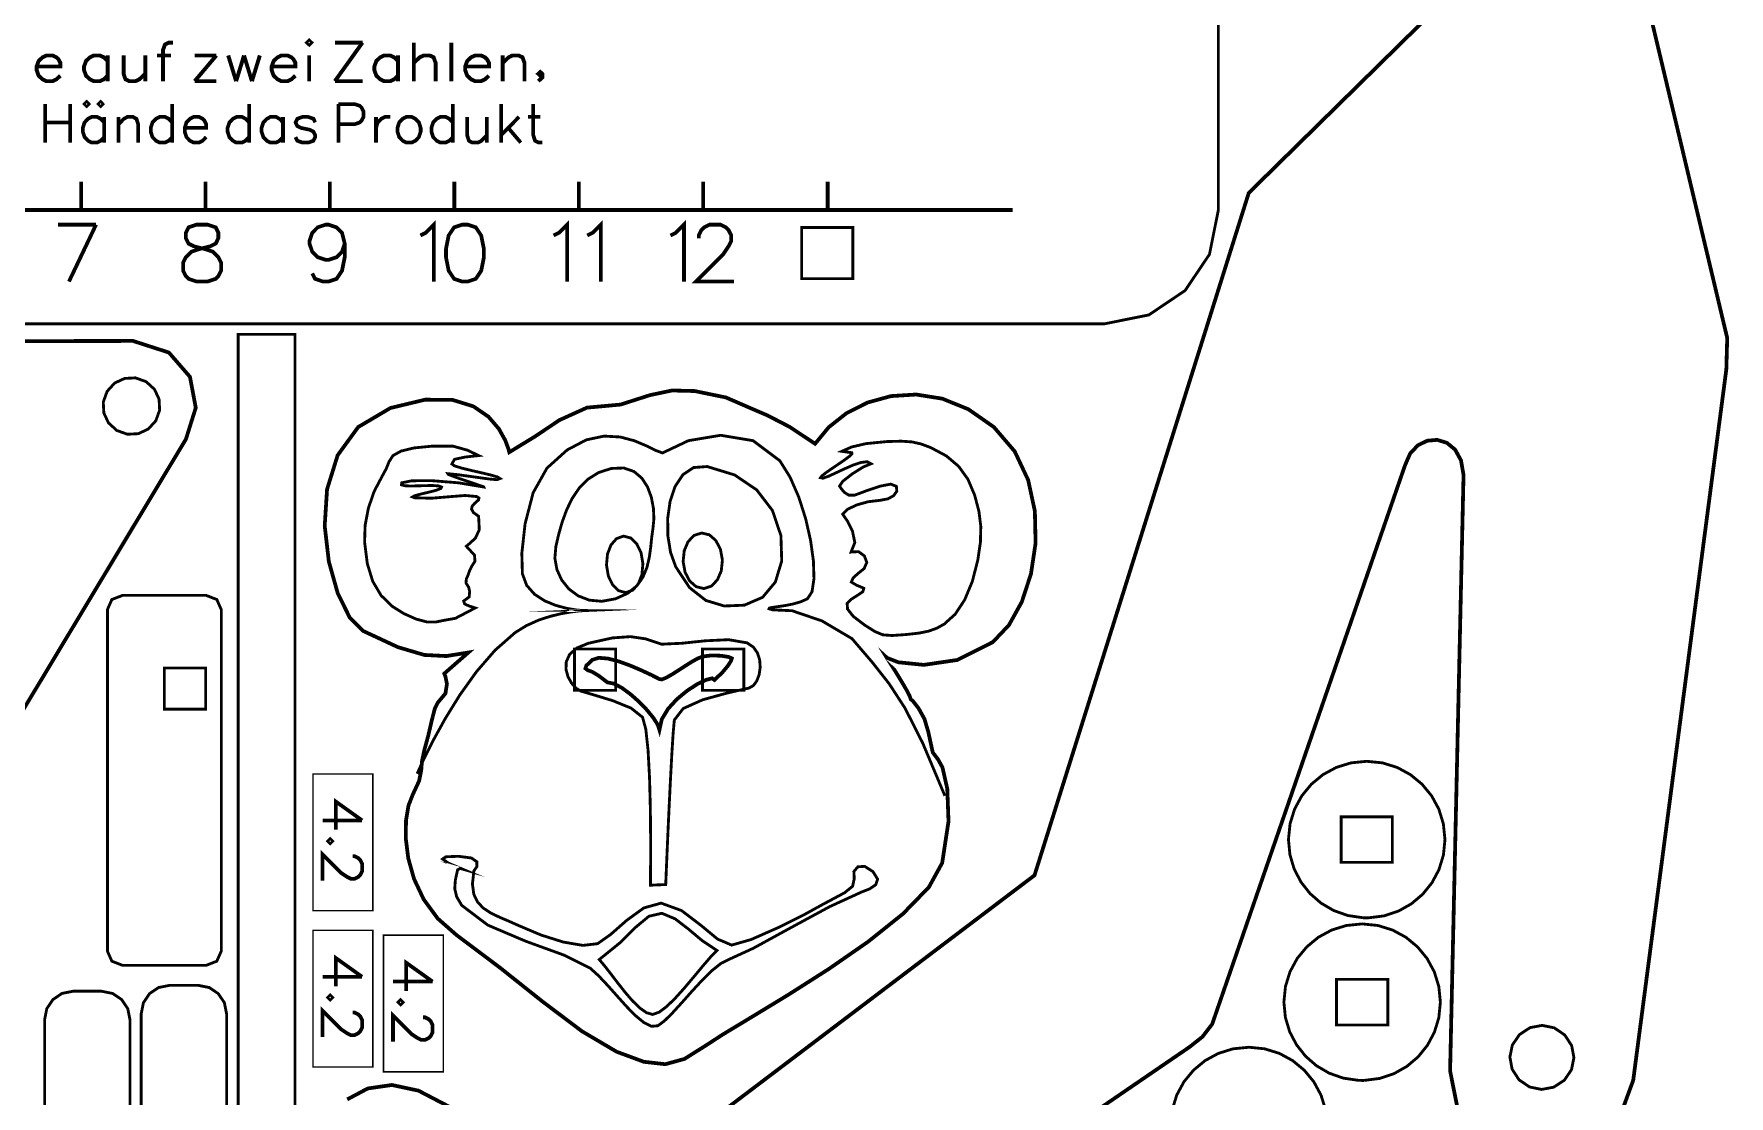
# Model space of a CAD drawing. Extents: x 0 to 7.8, y 1 to 11.8.
# Drawn here: x 3.022 to 7.712, y 3.376 to 6.315 of the extents above; entities that cross this region are included whole.
import ezdxf

# ---------------------------------------------------------------- set-up
doc = ezdxf.new("R2010")
doc.units = 0
doc.layers.get('0').update_dxf_attribs({"linetype": 'CONTINUOUS'})

msp = doc.modelspace()

# ---------------------------------------------------------------- linework, layer by layer
at = {"color": 1}
for points, const_width in [([(0.314942, 11.812), (0.192111, 11.7874), (0.092014, 11.72), (0.024631, 11.6199), (0, 11.4971), (0, 5.82775), (0.024631, 5.70497), (0.092014, 5.60487), (0.192111, 5.53749), (0.314942, 5.51281), (5.98426, 5.51281), (6.10704, 5.53749), (6.20714, 5.60487), (6.27453, 5.70497), (6.29921, 5.82775), (6.29921, 11.4971), (6.27453, 11.6199), (6.20714, 11.72), (6.10704, 11.7874), (5.98426, 11.812), (0.314942, 11.812)], 0.007874), ([(3.35921, 5.24468), (3.33811, 5.22163), (3.31071, 5.20888), (3.2806, 5.20731), (3.25114, 5.21778), (3.22803, 5.23888), (3.21528, 5.26628), (3.21371, 5.29639), (3.22424, 5.32585), (3.24528, 5.34896), (3.27268, 5.36171), (3.30285, 5.36328), (3.33231, 5.35275), (3.35536, 5.33171), (3.36811, 5.30431), (3.36968, 5.27414), (3.35921, 5.24468)], 0.007874), ([(4.33718, 5.15761), (4.33475, 5.16694), (4.3259, 5.1906), (4.30832, 5.22233), (4.27968, 5.25575), (4.23768, 5.28456), (4.17996, 5.3024), (4.10428, 5.30296), (4.00831, 5.27989), (3.91911, 5.22721), (3.86225, 5.14919), (3.83296, 5.05501), (3.82644, 4.95389), (3.83789, 4.85499), (3.86247, 4.76747), (3.89546, 4.70057), (3.93207, 4.66346), (4.02914, 4.61822), (4.10206, 4.59674), (4.16292, 4.59364), (4.2239, 4.60346), (4.15722, 4.54503), (4.16054, 4.53683), (4.16465, 4.5165), (4.16054, 4.49029), (4.13921, 4.46463), (4.13113, 4.44829), (4.12239, 4.41433), (4.11274, 4.37261), (4.102, 4.33301), (4.09549, 4.30251), (4.09343, 4.27658), (4.08757, 4.24804), (4.06976, 4.20958), (4.05826, 4.17996), (4.05143, 4.13883), (4.05072, 4.08925), (4.05761, 4.03429), (4.07368, 3.977), (4.10037, 3.92042), (4.13911, 3.86757), (4.19151, 3.8215), (4.31147, 3.7315), (4.42899, 3.63792), (4.53836, 3.55556), (4.63406, 3.49903), (4.70958, 3.47114), (4.76893, 3.46451), (4.82189, 3.47906), (4.87825, 3.51443), (4.92817, 3.54688), (5.00939, 3.59586), (5.11083, 3.65756), (5.22146, 3.72808), (5.33024, 3.80354), (5.42611, 3.88015), (5.49804, 3.95404), (5.53504, 4.02132), (5.55251, 4.13628), (5.54915, 4.22635), (5.53581, 4.28549), (5.5236, 4.30761), (5.5089, 4.32704), (5.49664, 4.38357), (5.48589, 4.41992), (5.46957, 4.44928), (5.45458, 4.46853), (5.44786, 4.47456), (5.4451, 4.48307), (5.43674, 4.49908), (5.42475, 4.51969), (5.41124, 4.54194), (5.39817, 4.56293), (5.38758, 4.57969), (5.38162, 4.58931), (5.38222, 4.58876), (5.41385, 4.57644), (5.4841, 4.56928), (5.57671, 4.58279), (5.67524, 4.63232), (5.71962, 4.67919), (5.75543, 4.74376), (5.78071, 4.82101), (5.79346, 4.90619), (5.7915, 4.99431), (5.773, 5.08046), (5.73579, 5.15972), (5.67796, 5.22721), (5.60736, 5.27653), (5.535, 5.30583), (5.46294, 5.31722), (5.39333, 5.31288), (5.3284, 5.29497), (5.27029, 5.26557), (5.22119, 5.22683), (5.18326, 5.18088), (5.11367, 5.22726), (5.05203, 5.25917), (4.99431, 5.28401), (4.93653, 5.30908), (4.85026, 5.32682), (4.78728, 5.3284), (4.72613, 5.31543), (4.64524, 5.28944), (4.55214, 5.28093), (4.47613, 5.24653), (4.40761, 5.20063), (4.33718, 5.15761)], 0.010417), ([(3.26725, 4.76156), (3.23747, 4.75006), (3.22521, 4.72217), (3.22521, 3.77729), (3.23747, 3.74946), (3.26725, 3.7379), (3.49821, 3.7379), (3.52789, 3.74946), (3.54021, 3.77729), (3.54021, 4.72217), (3.52789, 4.75006), (3.49821, 4.76156), (3.26725, 4.76156)], 0.007874), ([(4.51753, 4.61317), (4.63172, 4.61317), (4.63172, 4.49903), (4.51753, 4.49903), (4.51753, 4.61317)], 0.007874), ([(4.87185, 4.61317), (4.98606, 4.61317), (4.98606, 4.49903), (4.87185, 4.49903), (4.87185, 4.61317)], 0.007874), ([(3.38271, 4.56076), (3.49685, 4.56076), (3.49685, 4.44656), (3.38271, 4.44656), (3.38271, 4.56076)], 0.007874), ([(6.63883, 4.14899), (6.78054, 4.14899), (6.78054, 4.023), (6.63883, 4.023), (6.63883, 4.14899)], 0.007874), ([(3.1301, 3.66635), (3.20888, 3.66635), (3.23953, 3.66021), (3.2646, 3.64333), (3.28142, 3.61833), (3.2876, 3.58762), (3.2876, 2.26389), (3.28142, 2.23318), (3.2646, 2.20817), (3.23953, 2.19129), (3.20888, 2.18511), (3.1301, 2.18511), (3.09939, 2.19129), (3.07437, 2.20817), (3.05751, 2.23318), (3.05138, 2.26389), (3.05138, 3.58762), (3.05751, 3.61833), (3.07437, 3.64333), (3.09939, 3.66021), (3.1301, 3.66635)], 0.007874), ([(3.39746, 3.68272), (3.47618, 3.68272), (3.50689, 3.6766), (3.5319, 3.65972), (3.54878, 3.63471), (3.55496, 3.604), (3.55496, 2.28028), (3.54878, 2.24957), (3.5319, 2.22456), (3.50689, 2.20768), (3.47618, 2.2015), (3.39746, 2.2015), (3.36675, 2.20768), (3.34174, 2.22456), (3.32488, 2.24957), (3.31874, 2.28028), (3.31874, 3.604), (3.32488, 3.63471), (3.34174, 3.65972), (3.36675, 3.6766), (3.39746, 3.68272)], 0.007874), ([(6.62619, 3.69911), (6.7679, 3.69911), (6.7679, 3.57314), (6.62619, 3.57314), (6.62619, 3.69911)], 0.007874), ([(7.13238, 3.54644), (7.11263, 3.51736), (7.10585, 3.48406), (7.11208, 3.45068), (7.13129, 3.42117), (7.16038, 3.40147), (7.19368, 3.39469), (7.22706, 3.40093), (7.25657, 3.42014), (7.27626, 3.44928), (7.28304, 3.48253), (7.27681, 3.5159), (7.25765, 3.54536), (7.22851, 3.56511), (7.19521, 3.57189), (7.16183, 3.56571), (7.13238, 3.54644)], 0.007874)]:
    msp.add_lwpolyline(points, close=True, dxfattribs=dict(at, const_width=const_width))
for points, const_width in [([(7.15218, 6.63103), (6.38331, 5.87489), (5.79047, 3.98703), (4.62879, 3.10769), (4.08593, 3.39128), (4.01258, 3.40696), (3.94575, 3.3974), (3.88867, 3.36703)], 0.010417), ([(7.40935, 3.31711), (7.4471, 3.41976), (7.70481, 5.38721), (7.70481, 5.38721), (7.70719, 5.47364), (7.45068, 6.55186)], 0.010417), ([(2.18744, 5.46317), (3.29574, 5.4655), (3.39529, 5.43338), (3.45361, 5.36615), (3.46967, 5.2806), (3.44243, 5.19368), (2.88672, 4.26953)], 0.010417), ([(3.74425, 2.23583), (3.74425, 5.48389), (3.58681, 5.48389), (3.58681, 5.48389), (3.58681, 2.23583)], 0.007874), ([(4.92632, 2.62799), (6.21924, 3.51193), (6.25504, 3.54025), (6.28212, 3.57542), (6.8156, 5.12121), (6.82981, 5.15392), (6.85124, 5.17671), (6.87717, 5.18935), (6.90479, 5.19174), (6.93137, 5.1836), (6.95421, 5.16488), (6.97054, 5.13531), (6.9776, 5.09472), (6.94043, 3.44601), (6.95979, 3.3489)], 0.010417), ([(3.79417, 4.23378), (3.79417, 4.26731), (3.95953, 4.26731), (3.95953, 3.88938), (3.79417, 3.88938), (3.79417, 4.21804)], 0.003937), ([(6.69933, 3.86968), (6.65728, 3.87587), (6.61838, 3.8896), (6.58333, 3.9101), (6.55296, 3.93658), (6.52794, 3.96826), (6.50911, 4.00424), (6.49729, 4.04378), (6.49317, 4.08599), (6.49756, 4.12967), (6.51014, 4.17031), (6.53011, 4.20708), (6.55658, 4.2391), (6.5886, 4.26557), (6.62538, 4.28554), (6.66601, 4.29812), (6.70969, 4.30251), (6.75331, 4.29812), (6.79394, 4.28554), (6.83074, 4.26557), (6.86279, 4.2391), (6.88921, 4.20708), (6.90918, 4.17031), (6.92176, 4.12967), (6.92622, 4.08599), (6.92193, 4.04308), (6.90972, 4.00304), (6.89035, 3.96664), (6.86469, 3.93479), (6.8335, 3.90836), (6.79758, 3.88807), (6.75786, 3.87489), (6.71511, 3.86951)], 0.007874), ([(6.68668, 3.41982), (6.64464, 3.426), (6.60574, 3.43972), (6.57069, 3.46024), (6.54031, 3.48671), (6.51531, 3.51839), (6.49647, 3.55436), (6.48465, 3.59392), (6.48053, 3.63612), (6.48492, 3.67979), (6.4975, 3.72043), (6.51747, 3.75722), (6.54394, 3.78922), (6.57596, 3.81569), (6.61274, 3.83567), (6.65338, 3.84825), (6.69706, 3.85265), (6.74067, 3.84825), (6.78131, 3.83567), (6.81808, 3.81569), (6.85015, 3.78922), (6.87657, 3.75722), (6.89654, 3.72043), (6.90913, 3.67979), (6.91357, 3.63612), (6.90929, 3.59326), (6.89708, 3.55317), (6.87771, 3.51682), (6.85206, 3.48497), (6.82086, 3.4585), (6.78494, 3.43821), (6.74522, 3.42503), (6.70247, 3.41965)], 0.007874), ([(3.79417, 3.80106), (3.79417, 3.83458), (3.95953, 3.83458), (3.95953, 3.45665), (3.79417, 3.45665), (3.79417, 3.78532)], 0.003937), ([(3.98904, 3.78787), (3.98904, 3.8214), (4.1544, 3.8214), (4.1544, 3.44342), (3.98904, 3.44342), (3.98904, 3.77208)], 0.003937), ([(6.1715, 3.3386), (6.18408, 3.37924), (6.20404, 3.41601), (6.23053, 3.44803), (6.26253, 3.4745), (6.29932, 3.49447), (6.33996, 3.50706), (6.38363, 3.51144), (6.42725, 3.50706), (6.46789, 3.49447), (6.50472, 3.4745), (6.53674, 3.44803), (6.56321, 3.41601), (6.58317, 3.37924), (6.59576, 3.3386)], 0.007874)]:
    msp.add_lwpolyline(points, dxfattribs=dict(at, const_width=const_width))
at = {"color": 3}
for points, const_width in [([(3.40647, 6.29085), (3.39551, 6.29085), (3.3846, 6.28575), (3.37912, 6.27051), (3.37912, 6.18408)], 0.010799), ([(3.93104, 6.29085), (3.85454, 6.18408)], 0.010799), ([(3.85454, 6.29085), (3.93104, 6.29085)], 0.010799), ([(4.07314, 6.29085), (4.07314, 6.18408)], 0.010799), ([(4.17697, 6.29085), (4.17697, 6.18408)], 0.010799), ([(3.0294, 6.22478), (3.09494, 6.22478), (3.09494, 6.23492), (3.08951, 6.24507), (3.08404, 6.25017), (3.07314, 6.25526), (3.05669, 6.25526), (3.04579, 6.25017), (3.03483, 6.24001), (3.0294, 6.22478), (3.0294, 6.21457), (3.03483, 6.19933), (3.04579, 6.18918), (3.05669, 6.18408), (3.07314, 6.18408), (3.08404, 6.18918), (3.09494, 6.19933)], 0.010799), ([(3.22613, 6.24001), (3.21517, 6.25017), (3.20426, 6.25526), (3.18787, 6.25526), (3.17692, 6.25017), (3.16601, 6.24001), (3.16054, 6.22478), (3.16054, 6.21457), (3.16601, 6.19933), (3.17692, 6.18918), (3.18787, 6.18408), (3.20426, 6.18408), (3.21517, 6.18918), (3.22613, 6.19933)], 0.010799), ([(3.22613, 6.25526), (3.22613, 6.18408)], 0.010799), ([(3.26986, 6.25526), (3.26986, 6.20443), (3.27528, 6.18918), (3.28624, 6.18408), (3.30263, 6.18408), (3.31353, 6.18918), (3.32997, 6.20443)], 0.010799), ([(3.32997, 6.25526), (3.32997, 6.18408)], 0.010799), ([(3.36274, 6.25526), (3.40099, 6.25526)], 0.010799), ([(3.52669, 6.25526), (3.46658, 6.18408)], 0.010799), ([(3.46658, 6.25526), (3.52669, 6.25526)], 0.010799), ([(3.55946, 6.25526), (3.58132, 6.18408)], 0.010799), ([(3.60319, 6.25526), (3.58132, 6.18408)], 0.010799), ([(3.60319, 6.25526), (3.62506, 6.18408)], 0.010799), ([(3.64692, 6.25526), (3.62506, 6.18408)], 0.010799), ([(3.67969, 6.22478), (3.74528, 6.22478), (3.74528, 6.23492), (3.73981, 6.24507), (3.73432, 6.25017), (3.72342, 6.25526), (3.70703, 6.25526), (3.69607, 6.25017), (3.68517, 6.24001), (3.67969, 6.22478), (3.67969, 6.21457), (3.68517, 6.19933), (3.69607, 6.18918), (3.70703, 6.18408), (3.72342, 6.18408), (3.73432, 6.18918), (3.74528, 6.19933)], 0.010799), ([(3.78353, 6.25526), (3.78353, 6.18408)], 0.010799), ([(4.0294, 6.24001), (4.0185, 6.25017), (4.00754, 6.25526), (3.99115, 6.25526), (3.98025, 6.25017), (3.96929, 6.24001), (3.96386, 6.22478), (3.96386, 6.21457), (3.96929, 6.19933), (3.98025, 6.18918), (3.99115, 6.18408), (4.00754, 6.18408), (4.0185, 6.18918), (4.0294, 6.19933)], 0.010799), ([(4.0294, 6.25526), (4.0294, 6.18408)], 0.010799), ([(4.07314, 6.23492), (4.08951, 6.25017), (4.10047, 6.25526), (4.11686, 6.25526), (4.12776, 6.25017), (4.13325, 6.23492), (4.13325, 6.18408)], 0.010799), ([(4.21522, 6.22478), (4.28082, 6.22478), (4.28082, 6.23492), (4.27533, 6.24507), (4.26986, 6.25017), (4.25896, 6.25526), (4.24257, 6.25526), (4.23161, 6.25017), (4.22071, 6.24001), (4.21522, 6.22478), (4.21522, 6.21457), (4.22071, 6.19933), (4.23161, 6.18918), (4.24257, 6.18408), (4.25896, 6.18408), (4.26986, 6.18918), (4.28082, 6.19933)], 0.010799), ([(4.31907, 6.25526), (4.31907, 6.18408)], 0.010799), ([(4.31907, 6.23492), (4.33544, 6.25017), (4.34636, 6.25526), (4.36274, 6.25526), (4.37369, 6.25017), (4.37918, 6.23492), (4.37918, 6.18408)], 0.010799), ([(4.42833, 6.20443), (4.42285, 6.19933), (4.41743, 6.20443), (4.42285, 6.20947), (4.42833, 6.20443), (4.42833, 6.19422), (4.41743, 6.18408)], 0.010799), ([(3.46658, 6.18408), (3.52669, 6.18408)], 0.010799), ([(3.85454, 6.18408), (3.93104, 6.18408)], 0.010799), ([(3.05317, 6.12088), (3.05317, 6.01411)], 0.010274), ([(3.1224, 6.12088), (3.1224, 6.01411)], 0.010274), ([(3.40435, 6.12088), (3.40435, 6.01411)], 0.010274), ([(3.61708, 6.12088), (3.61708, 6.01411)], 0.010274), ([(3.86442, 6.12088), (3.86442, 6.01411)], 0.010274), ([(3.86442, 6.12088), (3.90896, 6.12088), (3.92378, 6.11578), (3.92871, 6.11074), (3.93365, 6.10053), (3.93365, 6.08529), (3.92871, 6.07508), (3.92378, 6.07004), (3.90896, 6.06494), (3.86442, 6.06494)], 0.010274), ([(4.18099, 6.12088), (4.18099, 6.01411)], 0.010274), ([(4.31456, 6.12088), (4.31456, 6.01411)], 0.010274), ([(4.4036, 6.12088), (4.4036, 6.03444), (4.40853, 6.01915), (4.41846, 6.01411), (4.42833, 6.01411)], 0.010274), ([(3.05317, 6.07004), (3.1224, 6.07004)], 0.010274), ([(3.21642, 6.07004), (3.20649, 6.08018), (3.19661, 6.08529), (3.18175, 6.08529), (3.17188, 6.08018), (3.162, 6.07004), (3.15701, 6.05479), (3.15701, 6.0446), (3.162, 6.02935), (3.17188, 6.01915), (3.18175, 6.01411), (3.19661, 6.01411), (3.20649, 6.01915), (3.21642, 6.02935)], 0.010274), ([(3.21642, 6.08529), (3.21642, 6.01411)], 0.010274), ([(3.25597, 6.08529), (3.25597, 6.01411)], 0.010274), ([(3.25597, 6.06494), (3.27083, 6.08018), (3.28071, 6.08529), (3.29551, 6.08529), (3.30544, 6.08018), (3.31039, 6.06494), (3.31039, 6.01411)], 0.010274), ([(3.40435, 6.07004), (3.39447, 6.08018), (3.3846, 6.08529), (3.36974, 6.08529), (3.35986, 6.08018), (3.34993, 6.07004), (3.345, 6.05479), (3.345, 6.0446), (3.34993, 6.02935), (3.35986, 6.01915), (3.36974, 6.01411), (3.3846, 6.01411), (3.39447, 6.01915), (3.40435, 6.02935)], 0.010274), ([(3.43901, 6.05479), (3.49837, 6.05479), (3.49837, 6.06494), (3.49343, 6.07508), (3.48844, 6.08018), (3.47857, 6.08529), (3.46371, 6.08529), (3.45383, 6.08018), (3.44396, 6.07004), (3.43901, 6.05479), (3.43901, 6.0446), (3.44396, 6.02935), (3.45383, 6.01915), (3.46371, 6.01411), (3.47857, 6.01411), (3.48844, 6.01915), (3.49837, 6.02935)], 0.010274), ([(3.61708, 6.07004), (3.60721, 6.08018), (3.59728, 6.08529), (3.58247, 6.08529), (3.57254, 6.08018), (3.56267, 6.07004), (3.55772, 6.05479), (3.55772, 6.0446), (3.56267, 6.02935), (3.57254, 6.01915), (3.58247, 6.01411), (3.59728, 6.01411), (3.60721, 6.01915), (3.61708, 6.02935)], 0.010274), ([(3.71104, 6.07004), (3.70117, 6.08018), (3.69129, 6.08529), (3.67643, 6.08529), (3.66656, 6.08018), (3.65663, 6.07004), (3.65169, 6.05479), (3.65169, 6.0446), (3.65663, 6.02935), (3.66656, 6.01915), (3.67643, 6.01411), (3.69129, 6.01411), (3.70117, 6.01915), (3.71104, 6.02935)], 0.010274), ([(3.71104, 6.08529), (3.71104, 6.01411)], 0.010274), ([(3.80013, 6.07004), (3.79514, 6.08018), (3.78033, 6.08529), (3.76546, 6.08529), (3.75065, 6.08018), (3.74571, 6.07004), (3.75065, 6.05985), (3.76053, 6.05479), (3.78526, 6.04969), (3.79514, 6.0446), (3.80013, 6.03444), (3.80013, 6.02935), (3.79514, 6.01915), (3.78033, 6.01411), (3.76546, 6.01411), (3.75065, 6.01915), (3.74571, 6.02935)], 0.010274), ([(3.96832, 6.08529), (3.96832, 6.01411)], 0.010274), ([(3.96832, 6.05479), (3.97325, 6.07004), (3.98313, 6.08018), (3.99306, 6.08529), (4.00786, 6.08529)], 0.010274), ([(4.18099, 6.07004), (4.17111, 6.08018), (4.16124, 6.08529), (4.14638, 6.08529), (4.1365, 6.08018), (4.12657, 6.07004), (4.12164, 6.05479), (4.12164, 6.0446), (4.12657, 6.02935), (4.1365, 6.01915), (4.14638, 6.01411), (4.16124, 6.01411), (4.17111, 6.01915), (4.18099, 6.02935)], 0.010274), ([(4.2206, 6.08529), (4.2206, 6.03444), (4.22553, 6.01915), (4.2354, 6.01411), (4.25028, 6.01411), (4.26014, 6.01915), (4.27501, 6.03444)], 0.010274), ([(4.27501, 6.08529), (4.27501, 6.01411)], 0.010274), ([(4.36404, 6.08529), (4.31456, 6.03444)], 0.010274), ([(4.33436, 6.05479), (4.36897, 6.01411)], 0.010274), ([(4.38878, 6.08529), (4.42339, 6.08529)], 0.010274), ([(3.15229, 5.90647), (3.15229, 5.82775)], 0.010417), ([(3.49658, 5.90647), (3.49658, 5.82775)], 0.010417), ([(3.84093, 5.90647), (3.84093, 5.82775)], 0.010417), ([(4.18522, 5.90647), (4.18522, 5.82775)], 0.010417), ([(4.52957, 5.90647), (4.52957, 5.82775)], 0.010417), ([(4.87386, 5.90647), (4.87386, 5.82775)], 0.010417), ([(5.21821, 5.90647), (5.21821, 5.82775)], 0.010417), ([(0.611871, 5.82775), (5.72999, 5.82775)], 0.010417), ([(3.08882, 5.78722), (3.19379, 5.78722)], 0.010417), ([(3.19379, 5.78722), (3.11876, 5.62972)], 0.010417), ([(3.88189, 5.73469), (3.8744, 5.71224), (3.85943, 5.69721), (3.83692, 5.68972), (3.82943, 5.68972), (3.80692, 5.69721), (3.79194, 5.71224), (3.7844, 5.73469), (3.7844, 5.74224), (3.79194, 5.76471), (3.80692, 5.77974), (3.82943, 5.78722), (3.83692, 5.78722), (3.85943, 5.77974), (3.8744, 5.76471), (3.88189, 5.73469), (3.88189, 5.69721), (3.8744, 5.65972), (3.85943, 5.63726), (3.83692, 5.62972), (3.82189, 5.62972), (3.79943, 5.63726), (3.79194, 5.65224)], 0.010417), ([(4.09119, 5.75722), (4.10622, 5.76471), (4.12869, 5.78722), (4.12869, 5.62972)], 0.010417), ([(4.45964, 5.75722), (4.47467, 5.76471), (4.49713, 5.78722), (4.49713, 5.62972)], 0.010417), ([(4.55296, 5.75722), (4.56793, 5.76471), (4.59044, 5.78722), (4.59044, 5.62972)], 0.010417), ([(4.7831, 5.75722), (4.79807, 5.76471), (4.82058, 5.78722), (4.82058, 5.62972)], 0.010417), ([(4.86139, 5.74972), (4.86139, 5.75722), (4.86887, 5.77225), (4.87636, 5.77974), (4.89139, 5.78722), (4.92139, 5.78722), (4.93636, 5.77974), (4.94385, 5.77225), (4.95139, 5.75722), (4.95139, 5.74224), (4.94385, 5.72721), (4.92888, 5.70475), (4.85389, 5.62972), (4.95888, 5.62972)], 0.010417), ([(4.08225, 4.26807), (4.08762, 4.28033), (4.10308, 4.31342), (4.12771, 4.36225), (4.16049, 4.42156), (4.20042, 4.48606), (4.24653, 4.55057), (4.29785, 4.60981), (4.3534, 4.65858), (4.38444, 4.67785), (4.41704, 4.69249), (4.44949, 4.70329), (4.47999, 4.71072), (4.50678, 4.7155), (4.5281, 4.71815), (4.54226, 4.71929), (4.54747, 4.71951), (4.54053, 4.71957), (4.52229, 4.72131), (4.49636, 4.72569), (4.46615, 4.73372), (4.43522, 4.74636), (4.40712, 4.76454), (4.38531, 4.78922), (4.37343, 4.8214), (4.3719, 4.87799), (4.38097, 4.95985), (4.40321, 5.04557), (4.4414, 5.11356), (4.49724, 5.16385), (4.55024, 5.19179), (4.59961, 5.20221), (4.64442, 5.19971), (4.68381, 5.18913), (4.71696, 5.17507), (4.74294, 5.16233), (4.76101, 5.15554), (4.83301, 5.18967), (4.92204, 5.20449), (5.01167, 5.18951), (5.08583, 5.134), (5.11421, 5.08838), (5.13818, 5.03342), (5.15728, 4.97358), (5.17096, 4.91308), (5.17876, 4.85639), (5.18024, 4.80772), (5.17486, 4.77154), (5.16217, 4.75206), (5.14367, 4.74376), (5.12272, 4.73779), (5.10146, 4.73356), (5.08203, 4.73063), (5.06651, 4.72846), (5.05713, 4.72661), (5.05593, 4.7245), (5.06515, 4.72163), (5.11985, 4.71903), (5.20242, 4.69086), (5.28554, 4.64176), (5.34185, 4.57607), (5.38835, 4.51699), (5.43218, 4.44954), (5.48101, 4.35314), (5.54249, 4.20703)], 0.007874), ([(3.79417, 4.21804), (3.79417, 4.23378)], 0.003937), ([(3.93001, 4.139), (3.8571, 4.19108), (3.8571, 4.11296)], 0.010417), ([(3.93001, 4.139), (3.82064, 4.139)], 0.010417), ([(3.90397, 4.04004), (3.90918, 4.04004), (3.9196, 4.03483), (3.92481, 4.02962), (3.93001, 4.01921), (3.93001, 3.99837), (3.92481, 3.98796), (3.9196, 3.98275), (3.90918, 3.97754), (3.89876, 3.97754), (3.88835, 3.98275), (3.87272, 3.99317), (3.82064, 4.04525), (3.82064, 3.97233)], 0.010417), ([(6.71511, 3.86951), (6.70969, 3.86947), (6.69933, 3.86968)], 0.007874), ([(3.79417, 3.78532), (3.79417, 3.80106)], 0.003937), ([(3.93001, 3.70628), (3.8571, 3.75836), (3.8571, 3.68024)], 0.010417), ([(3.98904, 3.77208), (3.98904, 3.78787)], 0.003937), ([(4.12489, 3.69308), (4.05197, 3.74517), (4.05197, 3.66704)], 0.010417), ([(3.93001, 3.70628), (3.82064, 3.70628)], 0.010417), ([(4.12489, 3.69308), (4.01551, 3.69308)], 0.010417), ([(3.90397, 3.60732), (3.90918, 3.60732), (3.9196, 3.60211), (3.92481, 3.5969), (3.93001, 3.58649), (3.93001, 3.56565), (3.92481, 3.55524), (3.9196, 3.55003), (3.90918, 3.54482), (3.89876, 3.54482), (3.88835, 3.55003), (3.87272, 3.56044), (3.82064, 3.61253), (3.82064, 3.53961)], 0.010417), ([(4.09885, 3.59413), (4.10406, 3.59413), (4.11447, 3.58892), (4.11968, 3.58371), (4.12489, 3.57329), (4.12489, 3.55246), (4.11968, 3.54204), (4.11447, 3.53683), (4.10406, 3.53162), (4.09364, 3.53162), (4.08322, 3.53683), (4.0676, 3.54725), (4.01551, 3.59933), (4.01551, 3.52642)], 0.010417), ([(6.70247, 3.41965), (6.69706, 3.4196), (6.68668, 3.41982)], 0.007874)]:
    msp.add_lwpolyline(points, dxfattribs=dict(at, const_width=const_width))
for points, const_width in [([(3.77806, 6.29085), (3.78353, 6.28575), (3.78896, 6.29085), (3.78353, 6.29596), (3.77806, 6.29085)], 0.010799), ([(3.16271, 6.12088), (3.16764, 6.11578), (3.17264, 6.12088), (3.16764, 6.12597), (3.16271, 6.12088)], 0.010274), ([(3.20144, 6.12088), (3.20637, 6.11578), (3.21132, 6.12088), (3.20637, 6.12597), (3.20144, 6.12088)], 0.010274), ([(4.0524, 6.08529), (4.04249, 6.08018), (4.03261, 6.07004), (4.02767, 6.05479), (4.02767, 6.0446), (4.03261, 6.02935), (4.04249, 6.01915), (4.0524, 6.01411), (4.06722, 6.01411), (4.07715, 6.01915), (4.08703, 6.02935), (4.09196, 6.0446), (4.09196, 6.05479), (4.08703, 6.07004), (4.07715, 6.08018), (4.06722, 6.08529), (4.0524, 6.08529)], 0.010274), ([(3.47222, 5.78722), (3.44971, 5.77974), (3.44222, 5.76471), (3.44222, 5.74972), (3.44971, 5.73469), (3.46474, 5.72721), (3.49474, 5.71972), (3.51719, 5.71224), (3.53222, 5.69721), (3.53971, 5.68224), (3.53971, 5.65972), (3.53222, 5.64475), (3.52474, 5.63726), (3.50222, 5.62972), (3.47222, 5.62972), (3.44971, 5.63726), (3.44222, 5.64475), (3.43474, 5.65972), (3.43474, 5.68224), (3.44222, 5.69721), (3.45725, 5.71224), (3.47971, 5.71972), (3.50971, 5.72721), (3.52474, 5.73469), (3.53222, 5.74972), (3.53222, 5.76471), (3.52474, 5.77974), (3.50222, 5.78722), (3.47222, 5.78722)], 0.010417), ([(4.20697, 5.78722), (4.18451, 5.77974), (4.16949, 5.75722), (4.162, 5.71972), (4.162, 5.69721), (4.16949, 5.65972), (4.18451, 5.63726), (4.20697, 5.62972), (4.222, 5.62972), (4.24447, 5.63726), (4.2595, 5.65972), (4.26699, 5.69721), (4.26699, 5.71972), (4.2595, 5.75722), (4.24447, 5.77974), (4.222, 5.78722), (4.20697, 5.78722)], 0.010417), ([(5.14606, 5.77935), (5.28776, 5.77935), (5.28776, 5.63764), (5.14606, 5.63764), (5.14606, 5.77935)], 0.007874), ([(4.12332, 5.17437), (4.18201, 5.17421), (4.22103, 5.16331), (4.25261, 5.14833), (4.21511, 5.14426), (4.18554, 5.13792), (4.17828, 5.125), (4.18576, 5.11985), (4.20481, 5.11382), (4.23079, 5.10742), (4.25911, 5.10097), (4.2851, 5.09478), (4.30414, 5.08925), (4.31158, 5.08469), (4.3029, 5.08149), (4.28039, 5.08365), (4.23807, 5.08946), (4.19417, 5.09554), (4.16704, 5.09825), (4.16808, 5.09651), (4.17914, 5.09196), (4.19683, 5.08561), (4.21778, 5.0784), (4.23861, 5.0714), (4.25592, 5.06554), (4.26639, 5.06185), (4.26665, 5.06125), (4.19661, 5.07292), (4.12517, 5.07872), (4.06771, 5.07867), (4.03965, 5.07292), (4.03874, 5.06754), (4.04764, 5.06489), (4.06364, 5.06413), (4.08376, 5.06451), (4.10525, 5.06521), (4.12528, 5.06543), (4.141, 5.06446), (4.14963, 5.06136), (4.14785, 5.0574), (4.13747, 5.05311), (4.12175, 5.04878), (4.10389, 5.04454), (4.08708, 5.04053), (4.07454, 5.03689), (4.0695, 5.0339), (4.07519, 5.03163), (4.12093, 5.03022), (4.17014, 5.03435), (4.21474, 5.03792), (4.2469, 5.03494), (4.25331, 5.03087), (4.25244, 5.02632), (4.24718, 5.02111), (4.24024, 5.01514), (4.23449, 5.00825), (4.23269, 5.00028), (4.23768, 4.991), (4.25233, 4.98031), (4.25418, 4.94331), (4.24365, 4.92019), (4.229, 4.90642), (4.21826, 4.89746), (4.24089, 4.87283), (4.24219, 4.85601), (4.23367, 4.84267), (4.22678, 4.82835), (4.2231, 4.8176), (4.21837, 4.80701), (4.21733, 4.79596), (4.22493, 4.78375), (4.22754, 4.77192), (4.22618, 4.75732), (4.21094, 4.74582), (4.21349, 4.73785), (4.22657, 4.73199), (4.24289, 4.72672), (4.18832, 4.69814), (4.15517, 4.69222), (4.13374, 4.68776), (4.11019, 4.68778), (4.07954, 4.69596), (4.04606, 4.71078), (4.01406, 4.73074), (3.98242, 4.76129), (3.95936, 4.8004), (3.94433, 4.84933), (3.93685, 4.90913), (3.93826, 4.95529), (3.94732, 5.00293), (3.96326, 5.04915), (3.9854, 5.09119), (3.99669, 5.11193), (4.00439, 5.13118), (4.01531, 5.14828), (4.03797, 5.16086), (4.07357, 5.16943), (4.12332, 5.17437)], 0.007874), ([(5.38363, 5.18718), (5.42247, 5.1881), (5.4515, 5.18608), (5.47667, 5.18039), (5.50375, 5.17019), (5.54676, 5.14725), (5.58068, 5.11843), (5.60633, 5.08263), (5.62489, 5.03879), (5.63667, 4.99403), (5.64187, 4.95231), (5.64085, 4.90907), (5.63368, 4.85975), (5.61838, 4.79997), (5.59728, 4.74935), (5.57113, 4.70958), (5.5409, 4.68229), (5.52007, 4.67074), (5.49821, 4.66276), (5.47163, 4.65728), (5.43679, 4.65332), (5.39681, 4.6505), (5.37125, 4.65229), (5.34924, 4.66124), (5.31993, 4.67979), (5.28863, 4.70383), (5.27317, 4.72358), (5.27208, 4.73926), (5.28386, 4.75108), (5.30051, 4.76156), (5.31554, 4.77171), (5.31814, 4.78125), (5.29775, 4.78988), (5.28364, 4.79833), (5.28874, 4.81017), (5.30365, 4.82329), (5.31912, 4.83567), (5.32639, 4.85292), (5.31961, 4.87082), (5.30344, 4.8826), (5.28288, 4.88135), (5.29329, 4.90767), (5.28694, 4.93864), (5.27268, 4.96729), (5.25956, 4.98639), (5.27354, 4.99989), (5.29829, 5.01172), (5.32981, 5.02051), (5.36404, 5.02468), (5.38525, 5.02869), (5.40099, 5.03765), (5.4094, 5.04975), (5.40836, 5.06326), (5.39279, 5.06933), (5.36372, 5.06381), (5.32818, 5.05192), (5.2934, 5.03901), (5.27713, 5.03851), (5.26454, 5.04628), (5.25581, 5.05664), (5.25103, 5.06396), (5.25971, 5.07699), (5.28603, 5.09754), (5.31657, 5.11675), (5.33811, 5.1256), (5.32758, 5.13129), (5.30994, 5.12918), (5.28776, 5.12164), (5.26357, 5.11111), (5.23996, 5.10004), (5.21951, 5.09071), (5.20481, 5.08561), (5.1984, 5.08708), (5.20215, 5.09218), (5.21322, 5.10081), (5.22889, 5.11176), (5.24658, 5.12369), (5.26361, 5.13542), (5.27746, 5.14556), (5.28537, 5.15294), (5.28483, 5.15619), (5.25754, 5.1601), (5.28429, 5.17204), (5.32449, 5.18143), (5.38363, 5.18718)], 0.007874), ([(4.46604, 4.89681), (4.46332, 4.86426), (4.46903, 4.83279), (4.48221, 4.80399), (4.50206, 4.77929), (4.52772, 4.76025), (4.55838, 4.74837), (4.5931, 4.74511), (4.63113, 4.75206), (4.66521, 4.76747), (4.68994, 4.78787), (4.70697, 4.81196), (4.71799, 4.83871), (4.72461, 4.86681), (4.72851, 4.89507), (4.73133, 4.92236), (4.73481, 4.94738), (4.73731, 4.97336), (4.736, 5.00256), (4.73036, 5.03261), (4.71989, 5.06114), (4.70404, 5.08578), (4.68235, 5.10417), (4.65424, 5.11393), (4.61936, 5.11268), (4.58404, 5.10124), (4.55469, 5.08279), (4.53071, 5.05854), (4.51129, 5.02989), (4.49582, 4.9981), (4.48356, 4.96446), (4.47385, 4.93028), (4.46604, 4.89681)], 0.007874), ([(4.88465, 5.118), (4.84717, 5.11518), (4.81771, 5.0956), (4.79611, 5.06304), (4.78211, 5.02149), (4.7755, 4.97467), (4.77599, 4.92643), (4.78342, 4.88058), (4.79753, 4.84104), (4.83593, 4.78293), (4.88124, 4.74744), (4.93213, 4.73215), (4.98763, 4.73443), (5.03808, 4.75624), (5.07335, 4.79833), (5.09099, 4.85661), (5.08882, 4.92703), (5.06521, 4.99664), (5.02181, 5.05333), (4.96089, 5.09462), (4.88465, 5.118)], 0.007874), ([(4.70687, 4.84933), (4.7041, 4.81879), (4.69433, 4.79346), (4.67899, 4.7761), (4.65967, 4.7691), (4.63976, 4.77453), (4.6231, 4.79064), (4.61133, 4.81506), (4.60618, 4.84532), (4.60889, 4.87592), (4.61871, 4.90121), (4.634, 4.91862), (4.65338, 4.92551), (4.67324, 4.92019), (4.68989, 4.90408), (4.70171, 4.87967), (4.70687, 4.84933)], 0.007874), ([(4.92686, 4.85949), (4.92378, 4.82943), (4.91308, 4.80453), (4.89649, 4.78733), (4.8756, 4.78043), (4.85417, 4.78564), (4.83626, 4.80143), (4.82362, 4.82542), (4.81819, 4.85514), (4.82124, 4.88525), (4.83187, 4.91015), (4.84853, 4.92736), (4.86947, 4.93419), (4.89085, 4.92904), (4.90875, 4.91319), (4.92139, 4.88926), (4.92686, 4.85949)], 0.007874), ([(4.77007, 3.96149), (4.72765, 3.95979), (4.72786, 3.97786), (4.72825, 4.02588), (4.72825, 4.09457), (4.72743, 4.17464), (4.72526, 4.257), (4.72125, 4.33219), (4.71496, 4.39117), (4.70589, 4.42447), (4.67426, 4.44954), (4.62392, 4.47011), (4.57167, 4.486), (4.53444, 4.49701), (4.52186, 4.50489), (4.5096, 4.51856), (4.49962, 4.53646), (4.49408, 4.55686), (4.49485, 4.57796), (4.50401, 4.59819), (4.5236, 4.61572), (4.55561, 4.6289), (4.62218, 4.64378), (4.67236, 4.6474), (4.7149, 4.64117), (4.75851, 4.62646), (4.81446, 4.62907), (4.87983, 4.6359), (4.94363, 4.63894), (4.9949, 4.63026), (5.01237, 4.61865), (5.02393, 4.60221), (5.03006, 4.58279), (5.03142, 4.56222), (5.02854, 4.54237), (5.02214, 4.52501), (5.01264, 4.51204), (5.00082, 4.50526), (4.93842, 4.49094), (4.87218, 4.47265), (4.81847, 4.44857), (4.79383, 4.41667), (4.79047, 4.37875), (4.78674, 4.31858), (4.78276, 4.24451), (4.77892, 4.1651), (4.77544, 4.08865), (4.77263, 4.0236), (4.77072, 3.97846), (4.77007, 3.96149)], 0.007874), ([(4.55578, 4.55354), (4.55225, 4.55599), (4.54796, 4.55931), (4.55035, 4.56717), (4.56679, 4.58306), (4.58469, 4.58886), (4.6104, 4.58664), (4.64074, 4.57861), (4.67264, 4.56706), (4.7029, 4.55414), (4.72846, 4.54221), (4.74604, 4.53336), (4.75265, 4.52989), (4.75933, 4.52892), (4.77126, 4.53369), (4.78689, 4.54254), (4.8049, 4.55393), (4.82379, 4.56625), (4.84218, 4.57781), (4.85867, 4.58708), (4.87185, 4.59233), (4.89686, 4.59543), (4.92318, 4.59451), (4.94407, 4.59125), (4.95296, 4.58724), (4.95042, 4.57975), (4.94162, 4.56608), (4.92643, 4.54801), (4.90489, 4.5274), (4.89854, 4.53207), (4.8814, 4.52772), (4.85704, 4.51579), (4.82904, 4.49756), (4.801, 4.47444), (4.77653, 4.44775), (4.75917, 4.41889), (4.75261, 4.38911), (4.74815, 4.40338), (4.73594, 4.42258), (4.71799, 4.44461), (4.69613, 4.46724), (4.67231, 4.48833), (4.64849, 4.50581), (4.62663, 4.51736), (4.60861, 4.52089), (4.58371, 4.53988), (4.56743, 4.54958), (4.55849, 4.55311), (4.55578, 4.55354)], 0.010417), ([(3.84668, 4.08171), (3.84147, 4.08692), (3.83626, 4.08171), (3.84147, 4.0765), (3.84668, 4.08171)], 0.010417), ([(4.20708, 4.0045), (4.20128, 4.00618), (4.19422, 4.00244), (4.18788, 3.97364), (4.18631, 3.94992), (4.19151, 3.92785), (4.20557, 3.90397), (4.27789, 3.84918), (4.38292, 3.80464), (4.48801, 3.76644), (4.56076, 3.73042), (4.58458, 3.70882), (4.60981, 3.68201), (4.63569, 3.65289), (4.66151, 3.62418), (4.68647, 3.59885), (4.70975, 3.57958), (4.73063, 3.56933), (4.74837, 3.57086), (4.76665, 3.58453), (4.78917, 3.60682), (4.81461, 3.63476), (4.84185, 3.66536), (4.86968, 3.69558), (4.89686, 3.7225), (4.92231, 3.743), (4.94472, 3.75424), (5.01237, 3.78526), (5.11469, 3.84131), (5.22379, 3.90044), (5.31185, 3.94075), (5.33447, 3.9496), (5.35129, 3.9611), (5.35628, 3.97656), (5.34337, 3.9974), (5.32036, 4.01193), (5.3016, 4.01058), (5.29075, 3.99761), (5.29161, 3.97749), (5.28722, 3.95687), (5.26476, 3.93869), (5.23389, 3.92219), (5.20432, 3.90642), (5.15696, 3.88032), (5.08274, 3.8431), (5.0064, 3.8094), (4.95253, 3.794), (4.91347, 3.81065), (4.8666, 3.84939), (4.81386, 3.88949), (4.75732, 3.9101), (4.70953, 3.89686), (4.66178, 3.86225), (4.61778, 3.82351), (4.58154, 3.7979), (4.54075, 3.79318), (4.48583, 3.80257), (4.42458, 3.82206), (4.36458, 3.84744), (4.33653, 3.85992), (4.30994, 3.87121), (4.28581, 3.88286), (4.26525, 3.89638), (4.24924, 3.91325), (4.23888, 3.935), (4.23519, 3.96317), (4.23926, 3.99918), (4.24767, 4.01156), (4.24735, 4.02457), (4.23221, 4.03504), (4.19635, 4.03971), (4.16151, 4.03825), (4.15267, 4.03207), (4.16835, 4.02094), (4.20708, 4.0045)], 0.007874), ([(4.5861, 3.75396), (4.60101, 3.73649), (4.61843, 3.71403), (4.63753, 3.68896), (4.65771, 3.66347), (4.67811, 3.63976), (4.69814, 3.62017), (4.71696, 3.60688), (4.73394, 3.60215), (4.75179, 3.60835), (4.77317, 3.6244), (4.79693, 3.64768), (4.82189, 3.67551), (4.847, 3.70524), (4.8711, 3.73421), (4.89307, 3.75976), (4.91183, 3.77924), (4.87088, 3.80637), (4.83285, 3.83838), (4.79617, 3.86654), (4.75939, 3.882), (4.72347, 3.87381), (4.68664, 3.84315), (4.64285, 3.79992), (4.5861, 3.75396)], 0.007874), ([(3.84668, 3.64899), (3.84147, 3.65419), (3.83626, 3.64899), (3.84147, 3.64378), (3.84668, 3.64899)], 0.010417), ([(4.04156, 3.63579), (4.03635, 3.641), (4.03114, 3.63579), (4.03635, 3.63058), (4.04156, 3.63579)], 0.010417)]:
    msp.add_lwpolyline(points, close=True, dxfattribs=dict(at, const_width=const_width))
for points in [[(6.71511, 3.86951), (6.70969, 3.86947), (6.69933, 3.86968)], [(6.70247, 3.41965), (6.69706, 3.4196), (6.68668, 3.41982)]]:
    msp.add_lwpolyline(points, close=True, dxfattribs=at)

doc.saveas('drawing.dxf')
